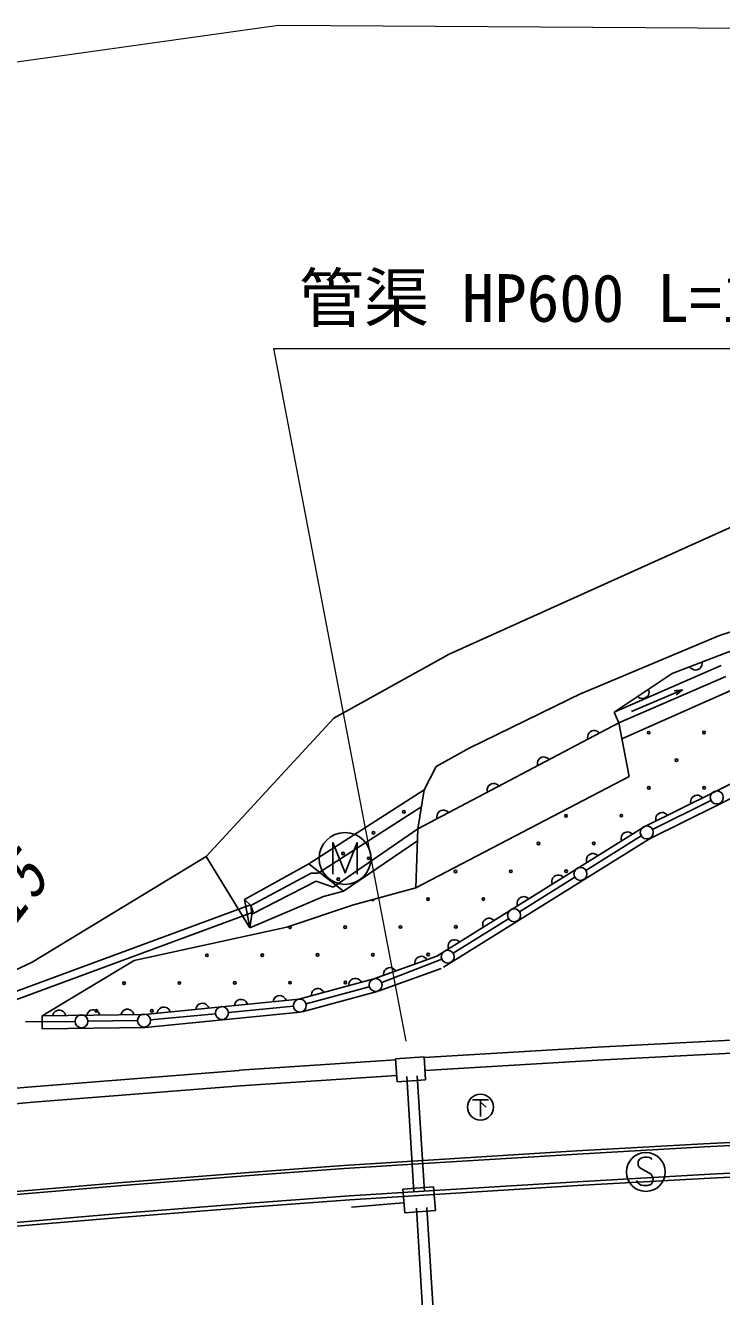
# Model space of a CAD drawing. Units: millimetres, scale not verified. Extents: x 39992 to 679863, y 19996 to 379924.
# Drawn here: x 175086 to 201776, y 289734 to 338506 of the extents above; entities that cross this region are included whole.
import ezdxf
from ezdxf.enums import TextEntityAlignment as Align

# ---------------------------------------------------------------- set-up
doc = ezdxf.new("R2010")
doc.units = ezdxf.units.MM
doc.header["$LTSCALE"] = 999.799
doc.layers.add('M-BGD', color=7, linetype='Continuous', lineweight=25)
doc.layers.add('M-STR-HTXT', color=7, linetype='Continuous', lineweight=13)
doc.styles.add('ＭＳ ゴシック', font='')
doc.styles.get('ＭＳ ゴシック').set_extended_font_data('MS Gothic')

msp = doc.modelspace()

# ---------------------------------------------------------------- linework, layer by layer
at = {"layer": 'M-BGD'}
for p, q in [((191333.5, 314383.2), (202199.8, 319279.2)), ((201694.9, 315101.3), (206740.9, 316739.2)), ((205333.4, 315733.9), (199885.2, 313635.8)), ((201694.9, 315101.3), (196283.9, 312820.1)), ((186912.1, 311920.3), (191333.5, 314383.2)), ((201758.5, 313943.9), (197655.1, 312161.7)), ((197655.1, 312161.7), (199885.2, 313635.8)), ((201937.8, 313531.2), (197834.4, 311749)), ((197954.9, 311131), (202822.4, 313299.7)), ((196449, 312900.8), (192099.2, 310775.5)), ((198326.1, 312188), (200275.1, 313010.8)), ((197655.1, 312161.7), (197834.4, 311749)), ((182011.7, 306621.7), (186912.1, 311920.3)), ((197834.4, 311749), (190130.4, 307678.2)), ((197834.4, 311749), (190130.4, 307678.2)), ((197834.4, 311749), (198235.5, 309692.2)), ((192099.2, 310775.5), (190831.3, 310072.6)), ((198812.8, 307756.5), (204170.3, 310419)), ((190831.3, 310072.6), (190378, 309171.8)), ((199035.3, 307308.8), (204392.8, 309971.2)), ((190053.6, 305416.1), (198235.5, 309692.2)), ((185955.7, 306334.5), (190378, 309171.8)), ((190378, 309171.8), (190130.4, 307678.2)), ((199132.9, 307653.2), (201371.1, 308773.4)), ((190289.6, 308533.8), (186304.7, 305977.1)), ((190854.3, 302794.8), (198812.8, 307756.5)), ((190130.4, 307678.2), (186882.5, 305440.6)), ((190053.6, 305416.1), (190130.4, 307678.2)), ((191118.8, 302370.5), (199077.3, 307332.2)), ((196577.5, 306085.2), (198697.4, 307409)), ((190115, 307223.6), (187284.8, 305283.6)), ((175342.4, 302570), (182011.7, 306621.7)), ((182011.7, 306621.7), (183692.1, 303880)), ((183484.6, 304964.5), (185955.7, 306334.5)), ((185955.7, 306334.5), (187284.8, 305283.6)), ((183727.1, 304733.1), (186046.2, 305985.1)), ((186046.2, 305985.1), (186304.7, 305977.1)), ((194033.6, 304496.6), (196153.5, 305820.4)), ((183771.2, 304402.4), (186238.4, 305667.3)), ((186238.4, 305667.3), (186882.5, 305440.6)), ((187662.8, 304769.8), (190053.6, 305416.1)), ((183484.6, 304964.5), (183727.1, 304733.1)), ((183484.6, 304964.5), (183692.1, 303880)), ((183692.1, 303880), (186517.4, 305086.5)), ((187284.8, 305283.6), (186517.4, 305086.5)), ((183716.7, 304766.6), (172367.6, 300577.6)), ((183820.5, 304485.2), (172471.5, 300296.2)), ((183771.2, 304402.4), (183692.1, 303880)), ((183716.7, 304766.6), (183820.5, 304485.2)), ((183727.1, 304733.1), (183764.2, 304409.6)), ((185111.4, 303911.8), (187662.8, 304769.8)), ((179248.3, 302623.1), (185111.4, 303911.8)), ((191489.7, 302908), (193609.6, 304231.8)), ((173089.6, 301497.3), (175342.4, 302570)), ((179248.3, 302623.1), (175725.7, 300504.6)), ((188442.4, 301925.1), (190854.3, 302794.8)), ((188744.6, 301780.6), (191045.1, 302684.2)), ((185568.4, 301146.4), (188442.4, 301925.1)), ((188612, 301454.7), (191023.9, 302324.4)), ((185699.2, 300663.8), (188573.2, 301442.5)), ((185847.9, 300963.7), (188270.8, 301623.6)), ((179647.6, 300558.2), (185568.4, 301146.4)), ((175725.7, 300504.6), (179647.6, 300558.2)), ((175725.7, 300504.6), (179647.6, 300558.2)), ((175725.7, 300504.6), (175732.5, 300004.6)), ((179675.8, 300058.5), (185617.8, 300648.9)), ((179883.1, 300348.7), (182371.7, 300587.5)), ((182869.3, 300635.3), (185357.9, 300874.1)), ((175086.4, 300271.6), (176985.4, 300293.8)), ((175732.5, 300004.6), (179675.8, 300058.5)), ((177485.3, 300299.7), (179384.3, 300321.9)), ((204997.2, 299719.9), (197007.6, 299307.9)), ((197007.6, 299307.9), (190373.9, 298909.5)), ((205023, 299220.6), (197035.5, 298808.8)), ((189274.2, 298815.9), (183290.8, 298414.6)), ((189278.5, 298851.5), (190370.8, 298926.5)), ((189338.9, 297971.8), (189278.5, 298851.5)), ((190370.8, 298926.5), (190431.2, 298046.8)), ((197035.5, 298808.8), (190403.9, 298410.5)), ((183283.8, 298414), (175329.5, 297786.5)), ((189314.4, 298217.4), (183331, 297816)), ((190431.2, 298046.8), (189338.9, 297971.8)), ((189981.5, 293740.3), (189709.4, 298181.9)), ((190108.5, 298206.4), (190380.7, 293764.8)), ((175329.5, 297786.5), (169342.3, 297247.2)), ((183331, 297816), (175380, 297188.7)), ((175380, 297188.7), (169398.8, 296650)), ((192226.7, 297288.3), (192836.6, 297288.3)), ((192531.7, 297288.3), (192531.7, 296638.4)), ((192531.7, 297190.8), (192746.6, 297003.3)), ((196224.2, 295319.8), (201088, 295598.5)), ((201088, 295598.5), (205932.4, 295832.4)), ((201110.5, 295480.9), (205954.9, 295714.7)), ((190537.8, 294967.1), (196224.2, 295319.8)), ((190560.3, 294849.5), (196246.7, 295202.2)), ((196246.7, 295202.2), (201110.5, 295480.9)), ((198812.4, 295085.8), (198714.9, 295059.5)), ((198928.6, 295085.8), (198812.4, 295085.8)), ((199007.4, 295070.8), (198928.6, 295085.8)), ((199063.6, 295044.5), (199007.4, 295070.8)), ((183649.7, 294495.4), (187283.2, 294760.9)), ((183672.2, 294377.8), (187305.7, 294643.3)), ((187283.2, 294760.9), (190537.8, 294967.1)), ((187305.7, 294643.3), (190560.3, 294849.5)), ((198583.7, 294920.8), (198579.9, 294834.6)), ((198579.9, 294834.6), (198583.7, 294778.3)), ((198632.4, 295003.3), (198583.7, 294920.8)), ((198583.7, 294778.3), (198613.7, 294703.4)), ((198613.7, 294703.4), (198666.2, 294662.1)), ((198714.9, 295059.5), (198632.4, 295003.3)), ((198666.2, 294662.1), (199074.8, 294425.9)), ((199104.8, 294999.5), (199063.6, 295044.5)), ((201337, 294432.6), (206181.4, 294666.4)), ((173346.6, 293649.6), (178789.3, 294110.9)), ((178789.3, 294110.9), (183649.7, 294495.4)), ((178811.8, 293993.2), (183672.2, 294377.8)), ((190764.5, 293800), (196450.9, 294152.7)), ((196470.2, 294003.6), (201334.1, 294282.3)), ((196473.1, 294153.9), (201337, 294432.6)), ((198568.7, 294103.5), (198516.2, 294189.7)), ((198628.7, 294047.2), (198568.7, 294103.5)), ((199116.1, 294103.5), (199063.6, 294036)), ((199074.8, 294425.9), (199119.8, 294358.4)), ((199142.3, 294174.7), (199116.1, 294103.5)), ((199119.8, 294358.4), (199149.8, 294264.7)), ((199149.8, 294264.7), (199142.3, 294174.7)), ((201334.1, 294282.3), (206187.9, 294516.6)), ((173369.1, 293531.9), (178811.8, 293993.2)), ((187509.7, 293593.8), (190764.3, 293800)), ((187519.2, 293444.1), (190773.8, 293650.3)), ((189560.8, 293858.2), (190734.4, 293946.8)), ((189629.8, 292944.4), (189560.8, 293858.2)), ((190734.4, 293946.8), (190803.4, 293033)), ((190773.8, 293650.3), (196470.2, 294003.6)), ((198699.9, 294013.5), (198628.7, 294047.2)), ((198774.9, 294002.2), (198699.9, 294013.5)), ((198947.4, 294002.2), (198774.9, 294002.2)), ((199063.6, 294036), (198947.4, 294002.2)), ((179015.8, 292943.7), (183876.2, 293328.3)), ((179027.6, 292794.2), (183887.2, 293178.7)), ((183876.2, 293328.3), (187509.7, 293593.8)), ((183887.2, 293178.7), (187519.2, 293444.1)), ((189572, 293332.7), (187593.1, 293161.6)), ((190591.9, 284617.1), (190080.4, 293123.9)), ((190479.6, 293147.9), (190991.1, 284641.1)), ((173573.1, 292482.4), (179015.8, 292943.7)), ((173585.8, 292333), (179027.6, 292794.2)), ((190803.4, 293033), (189629.8, 292944.4))]:
    msp.add_line(p, q, dxfattribs=at)
for points in [[(201026.5, 314075.3), (201028.5, 314014.5), (201018, 313958.2), (200993.4, 313889.9), (200952.9, 313842.1), (200904.4, 313804.7), (200832.1, 313776.8), (200771, 313772), (200708.9, 313780.3), (200643.6, 313814.1), (200598.1, 313848.8), (200560, 313895.7)], [(198978.7, 313036.6), (198993.7, 312977.6), (198995.5, 312920.4), (198986.2, 312848.4), (198956.9, 312793), (198917.6, 312746), (198852.9, 312703.3), (198794.3, 312685.5), (198731.9, 312680.2), (198660.9, 312699.2), (198609, 312723.3), (198561.6, 312760.9)], [(199965.3, 312973.6), (200275.1, 313010.8), (200032.1, 312815.4)], [(196650.4, 311123.3), (196641.2, 311183.5), (196645, 311240.6), (196661.3, 311311.4), (196695.9, 311363.6), (196739.6, 311406.5), (196808.1, 311442.7), (196868.3, 311454.7), (196930.9, 311453.9), (196999.7, 311428), (197049, 311399), (197092.4, 311356.9)], [(194724.4, 310105.7), (194715.2, 310165.8), (194719, 310222.9), (194735.3, 310293.7), (194769.9, 310345.9), (194813.6, 310388.9), (194882.1, 310425.1), (194942.3, 310437), (195004.9, 310436.2), (195073.7, 310410.4), (195123, 310381.3), (195166.4, 310339.2)], [(192798.4, 309088), (192789.2, 309148.1), (192793, 309205.2), (192809.3, 309276), (192843.9, 309328.3), (192887.6, 309371.2), (192956.1, 309407.4), (193016.3, 309419.3), (193078.9, 309418.5), (193147.7, 309392.7), (193197, 309363.6), (193240.4, 309321.5)], [(200598, 308643.7), (200590.3, 308704.1), (200595.5, 308761.1), (200613.6, 308831.5), (200649.5, 308882.8), (200694.3, 308924.6), (200763.7, 308959.1), (200824.1, 308969.6), (200886.6, 308967.2), (200954.8, 308939.6), (201003.3, 308909.3), (201045.7, 308866.2)], [(190872.4, 308070.3), (190863.2, 308130.4), (190867, 308187.6), (190883.3, 308258.4), (190917.9, 308310.6), (190961.6, 308353.5), (191030.1, 308389.7), (191090.3, 308401.7), (191152.9, 308400.8), (191221.7, 308375), (191271, 308345.9), (191314.4, 308303.8)], [(199258.6, 307978.1), (199251, 308038.5), (199256.1, 308095.5), (199274.2, 308165.8), (199310.1, 308217.2), (199354.9, 308259), (199424.3, 308293.5), (199484.7, 308303.9), (199547.3, 308301.6), (199615.4, 308274), (199663.9, 308243.7), (199706.3, 308200.6)], [(197937.5, 307210.8), (197924, 307270.2), (197923.7, 307327.4), (197934.9, 307399.2), (197965.7, 307453.7), (198006.3, 307499.7), (198072, 307540.6), (198131.1, 307556.9), (198193.7, 307560.5), (198264.1, 307539.6), (198315.3, 307514.1), (198361.7, 307475.3)], [(186870.6, 305935.5), (186870.6, 307155.3), (187340.5, 305990.5), (187805.4, 307155.3), (187805.4, 305935.5)], [(196611, 306383.8), (196597.6, 306443.2), (196597.3, 306500.4), (196608.5, 306572.2), (196639.3, 306626.8), (196679.9, 306672.7), (196745.6, 306713.7), (196804.7, 306729.9), (196867.2, 306733.6), (196937.7, 306712.7), (196988.9, 306687.2), (197035.3, 306648.3)], [(195284.6, 305556.9), (195271.2, 305616.2), (195270.9, 305673.5), (195282.1, 305745.3), (195312.9, 305799.8), (195353.4, 305845.7), (195419.2, 305886.7), (195478.3, 305903), (195540.8, 305906.6), (195611.3, 305885.7), (195662.5, 305860.2), (195708.8, 305821.4)], [(193958.2, 304729.9), (193944.8, 304789.3), (193944.4, 304846.5), (193955.7, 304918.3), (193986.4, 304972.8), (194027, 305018.8), (194092.8, 305059.8), (194151.9, 305076), (194214.4, 305079.6), (194284.9, 305058.8), (194336.1, 305033.3), (194382.4, 304994.4)], [(192631.8, 303903), (192618.4, 303962.3), (192618, 304019.6), (192629.2, 304091.3), (192660, 304145.9), (192700.6, 304191.8), (192766.4, 304232.8), (192825.5, 304249), (192888, 304252.7), (192958.5, 304231.8), (193009.7, 304206.3), (193056, 304167.4)], [(191305.4, 303076), (191292, 303135.4), (191291.6, 303192.6), (191302.8, 303264.4), (191333.6, 303318.9), (191374.2, 303364.8), (191440, 303405.8), (191499.1, 303422.1), (191561.6, 303425.7), (191632, 303404.8), (191683.3, 303379.3), (191729.6, 303340.5)], [(190016.2, 302492.5), (190015.5, 302553.4), (190027.2, 302609.4), (190053.2, 302677.3), (190094.8, 302724.1), (190144.1, 302760.5), (190217, 302786.8), (190278.2, 302790.3), (190340.1, 302780.7), (190404.6, 302745.5), (190449.3, 302709.8), (190486.5, 302662.1)], [(187482.7, 301665), (187486.9, 301725.8), (187503.1, 301780.6), (187534.6, 301846.1), (187579.8, 301889.5), (187631.9, 301921.7), (187706.7, 301942), (187768, 301940.5), (187828.9, 301925.9), (187890.3, 301885.6), (187932, 301846.4), (187965.2, 301795.8)], [(188810.2, 302057.7), (188809.6, 302118.6), (188821.2, 302174.6), (188847.3, 302242.4), (188888.8, 302289.3), (188938.1, 302325.7), (189011, 302352), (189072.2, 302355.4), (189134.1, 302345.9), (189198.6, 302310.7), (189243.4, 302275), (189280.5, 302227.3)], [(186045.7, 301275.7), (186049.9, 301336.4), (186066.1, 301391.3), (186097.6, 301456.8), (186142.8, 301500.2), (186194.9, 301532.4), (186269.7, 301552.7), (186331, 301551.1), (186391.9, 301536.6), (186453.3, 301496.2), (186495, 301457), (186528.2, 301406.4)], [(181619.2, 300754.1), (181633.4, 300813.2), (181658.5, 300864.7), (181700.3, 300924.1), (181752, 300959.4), (181808.7, 300982.6), (181885.9, 300990.3), (181946, 300978.7), (182003.7, 300954.3), (182057.7, 300904.4), (182092.3, 300858.8), (182116.7, 300803.5)], [(183099.4, 300901.1), (183113.6, 300960.3), (183138.6, 301011.8), (183180.5, 301071.2), (183232.2, 301106.5), (183288.9, 301129.7), (183366, 301137.3), (183426.2, 301125.7), (183483.9, 301101.3), (183537.8, 301051.4), (183572.5, 301005.9), (183596.9, 300950.5)], [(184579.6, 301048.2), (184593.8, 301107.4), (184618.8, 301158.8), (184660.7, 301218.2), (184712.4, 301253.5), (184769.1, 301276.7), (184846.2, 301284.4), (184906.4, 301272.8), (184964.1, 301248.4), (185018, 301198.5), (185052.7, 301153), (185077, 301097.6)], [(176129.4, 300510.1), (176148.6, 300567.9), (176178, 300617), (176224.7, 300672.6), (176279.3, 300703.4), (176337.8, 300721.7), (176415.2, 300722.7), (176474.2, 300706), (176529.6, 300676.8), (176579.1, 300622.5), (176609.7, 300574.2), (176629.3, 300516.9)], [(177436.7, 300528), (177455.9, 300585.7), (177485.3, 300634.9), (177532, 300690.5), (177586.6, 300721.2), (177645.1, 300739.5), (177722.6, 300740.6), (177781.5, 300723.9), (177836.9, 300694.7), (177886.4, 300640.4), (177917.1, 300592), (177936.6, 300534.8)], [(178744.1, 300545.8), (178763.3, 300603.6), (178792.6, 300652.7), (178839.3, 300708.4), (178893.9, 300739.1), (178952.4, 300757.4), (179029.9, 300758.5), (179088.8, 300741.8), (179144.2, 300712.5), (179193.7, 300658.2), (179224.4, 300609.9), (179243.9, 300552.7)], [(180139, 300607), (180153.2, 300666.2), (180178.3, 300717.7), (180220.1, 300777.1), (180271.8, 300812.3), (180328.6, 300835.6), (180405.7, 300843.2), (180465.8, 300831.6), (180523.5, 300807.2), (180577.5, 300757.3), (180612.1, 300711.8), (180636.5, 300656.4)]]:
    msp.add_lwpolyline(points, dxfattribs=at)
for centre, radius in [((198983, 311371.3), 49.7), ((201103.9, 311378.6), 49.7), ((200047.1, 310314.5), 49.7), ((198990.3, 309250.4), 49.7), ((201111.2, 309257.7), 49.7), ((201594.6, 308885.3), 248.7), ((189595.9, 308331), 49.7), ((197933.6, 308186.3), 49.7), ((195812.7, 308178.9), 49.7), ((198909.4, 307541.3), 248.7), ((198909.4, 307541.3), 248.7), ((187340.5, 306545.4), 994.8), ((188429.6, 307531.6), 49.7), ((187263.3, 306732.2), 49.7), ((194755.9, 307114.8), 49.7), ((196876.8, 307122.1), 49.7), ((188246.2, 306548.7), 49.7), ((187079.9, 305749.3), 49.7), ((191578.3, 306043.3), 49.7), ((193699.2, 306050.7), 49.7), ((195820.1, 306058), 49.7), ((196365.5, 305952.8), 248.7), ((190521.5, 304979.2), 49.7), ((192642.4, 304986.5), 49.7), ((193821.6, 304364.2), 248.7), ((187343.9, 303907.7), 49.7), ((189464.8, 303915.1), 49.7), ((191585.7, 303922.4), 49.7), ((182045.4, 302828.9), 49.7), ((184166.3, 302836.2), 49.7), ((186287.1, 302843.6), 49.7), ((188408, 302850.9), 49.7), ((190528.9, 302858.3), 49.7), ((191277.7, 302775.6), 248.7), ((191277.7, 302775.6), 248.7), ((188511.9, 301689.3), 248.7), ((188511.9, 301689.3), 248.7), ((178867.7, 301757.4), 49.7), ((180988.6, 301764.7), 49.7), ((183109.5, 301772.1), 49.7), ((185230.4, 301779.5), 49.7), ((187351.3, 301786.8), 49.7), ((185606.7, 300898), 248.7), ((185606.7, 300898), 248.7), ((177235.4, 300296.7), 248.7), ((177811, 300693.3), 49.7), ((179634.3, 300324.8), 248.7), ((179634.3, 300324.8), 248.7), ((179931.9, 300700.6), 49.7), ((182620.5, 300611.4), 248.7), ((192531.7, 297003.3), 497.4), ((198872.4, 294515.9), 746.1)]:
    msp.add_circle(centre, radius, dxfattribs=at)
for centre, start, end in [((188400.7, 304971.8), 198.02636, 12.23005), ((185223, 303900.3), 129.70446, 87.46873), ((179924.5, 302821.5), 270.42942, 294.36343)]:
    msp.add_arc(centre, 49.7, start, end, dxfattribs=at)
at = {"layer": 'M-STR-HTXT'}
for p, q in [((184786.7, 338505.6), (114520.1, 328661.5)), ((264116.1, 338011.8), (184786.7, 338505.6)), ((184611.3, 326108.4), (212144.2, 326108.4)), ((189680.9, 299537.6), (184611.3, 326108.4))]:
    msp.add_line(p, q, dxfattribs=at)

# ---------------------------------------------------------------- texts
at = {"layer": 'M-BGD', "insert": (174637.3, 303854.2), "char_height": 1832, "attachment_point": 7, "rotation": 52.1, "style": 'ＭＳ ゴシック'}
msp.add_mtext('\\T1.2;\\W0.85;\\Q15;15', dxfattribs=at)
at = {"layer": 'M-STR-HTXT', "style": 'ＭＳ ゴシック'}
msp.add_text('管渠 HP600 L=18.4', height=1832, dxfattribs=at).set_placement((185570.9, 326581.4), align=Align.BOTTOM_LEFT)

doc.saveas('drawing.dxf')
